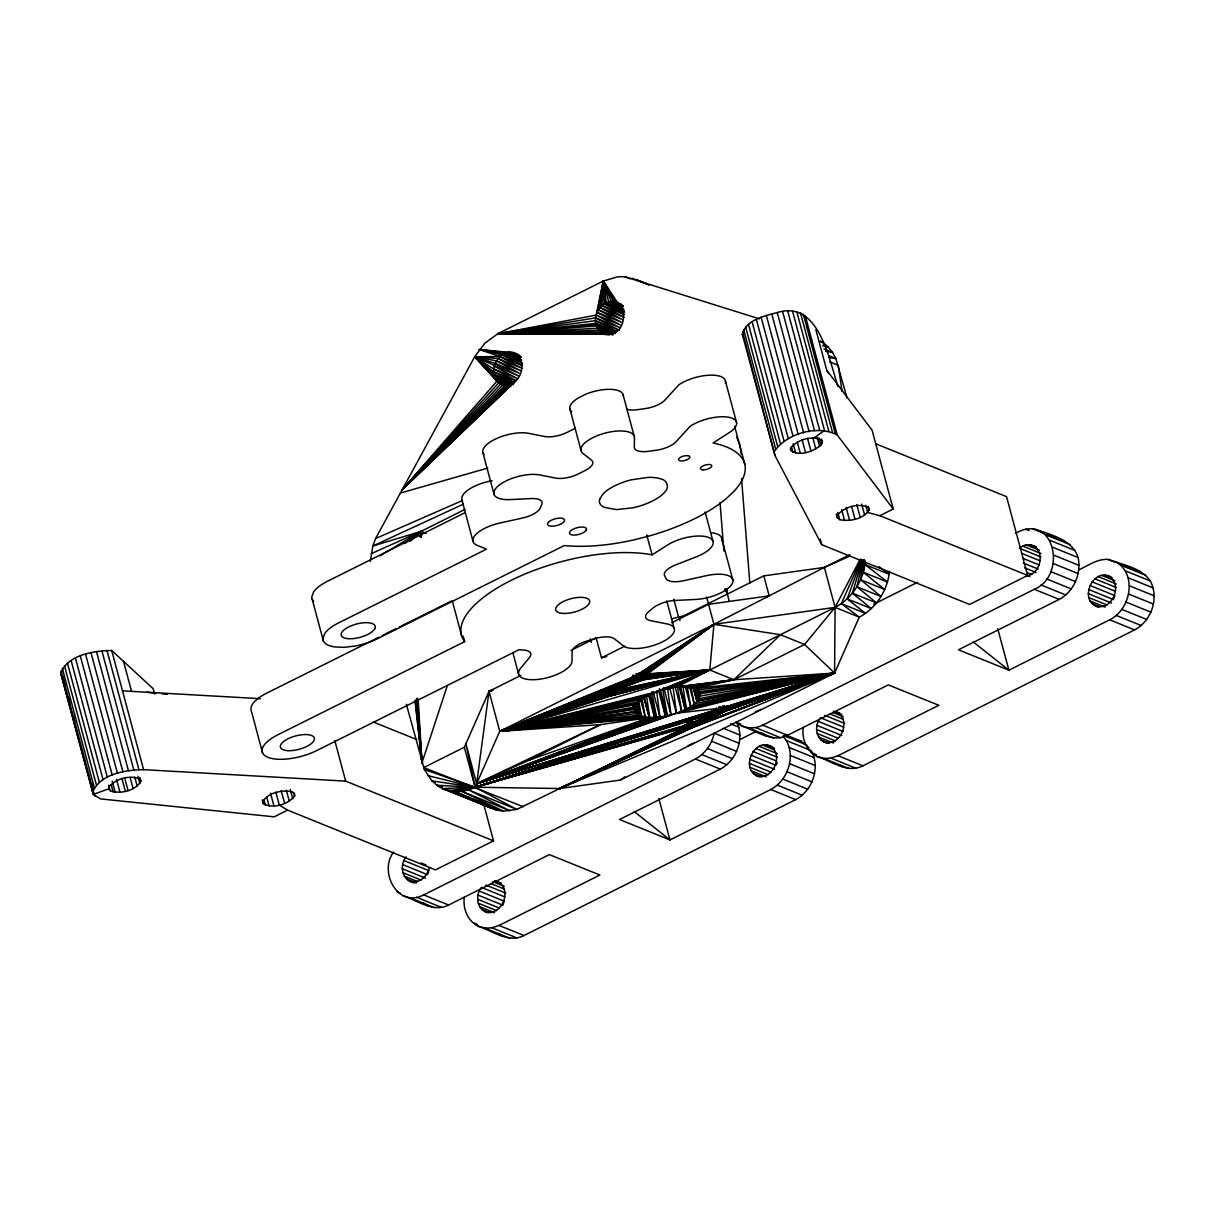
<?xml version="1.0" encoding="UTF-8"?>
<svg xmlns="http://www.w3.org/2000/svg" width="1215" height="1215" viewBox="0 0 1215 1215"><rect width="100%" height="100%" fill="white"/><g stroke="black" fill="none" stroke-linecap="round" stroke-linejoin="round"><path stroke-width="1.5" d="M406.357 704.26L424.384 769.505L431.933 780.911L436.914 785.255L475.095 787.229L559.796 788.52L620.394 780.06L834.583 673.064L835.085 607.379L824.377 567.405L849.801 554.708M370.378 561.482L372.838 546.021L420.998 531.395L420.937 537.045L420.998 531.395L465.102 509.358M420.891 536.939L420.998 531.395L426.176 533.476M294.592 796.144L294.653 793.866L292.177 791.8C282.032 789.735 268.697 792.317 262.789 801.46L263.184 803.616C272.965 809.16 287.712 804.603 294.592 796.144L293.62 792.484M649.053 675.646C646.016 670.558 635.005 674.067 632.696 678.988C636.432 683.559 646.137 680.142 649.053 675.646L709.788 669.997L835.085 607.379C852.125 598.539 863.485 580.406 865.338 561.467M442.108 787.077L436.914 785.255C447.97 793.258 463.143 793.274 475.095 787.229L476.629 783.736L676.466 713.175C685.67 709.332 703.303 703.212 698.883 690.196L699.87 693.826L834.583 673.064L859.248 617.144C876.273 608.305 887.649 590.171 889.486 571.217M604.751 691.122C588.349 708.163 641.095 684.136 604.751 691.122L499.745 731.308L476.629 783.736L717.579 710C720.799 705.292 733.42 708.239 723.882 711.899L695.876 724.99L692.839 727.496L559.796 788.52L516.815 809.403L503.45 811.149L496.965 810.192L442.533 788.535L475.095 787.229L685.032 727.572L686.779 728.514L691.077 728.119L691.973 727.831L690.636 722.333M722.53 706.401L723.882 711.899L695.876 724.99C693.932 721.604 685.837 723.912 685.032 727.572L559.796 788.52L834.583 673.064L804.558 644.466L780.425 634.716L713.934 624.313L499.745 731.308L489.022 691.32L520.825 675.434M837.272 517.605L837.317 515.327C844.197 506.883 858.959 502.311 868.725 507.87L869.135 510.027C863.227 519.169 849.877 521.751 839.732 519.671L837.272 517.605L836.284 513.945M864.442 559.842L863.303 572.265L887.451 582.015L865.05 564.565L865.126 561.148M420.83 536.984L420.998 531.395L371.091 553.721M420.755 537.045L420.998 531.395L379.87 555.832M504.012 385.535C481.489 379.369 499.441 341.202 518.851 355.16M606.103 334.55C597.583 332.713 593.71 322.901 596.17 315.11L603.323 281.029L617.782 276.762L625.011 276.762L759.345 318.831M617.858 303.112L603.323 281.029L599.997 307.532L624.13 317.282L601.896 305.497C626.348 287.013 632.605 334.808 607.181 334.307L497.907 333.685L596.17 315.11L598.388 309.84L601.896 305.497L603.323 281.029L497.907 333.685L484.846 343.177L474.685 356.77L375.572 538.564L372.838 546.021L463.568 504.058M420.663 536.969L420.998 531.395L404.732 543.591M876.091 443.915L1006.552 496.646L1027.662 575.439L969.585 604.447L821.735 544.7L775.033 455.64L742.35 334.383C745.843 319.773 764.615 315.976 777.22 312.544C818.773 299.665 829.01 359.427 837.97 386.522M742.532 332.06L775.033 455.64M420.557 536.924L420.998 531.395L410.138 541.389M414.391 882.941C402.271 881.027 398.915 865.642 406.038 856.894M464.373 896.883C462.566 908.243 467.562 921.016 478.209 926.27C492.743 930.766 508.341 943.63 523.984 935.52L795.658 799.622C812.531 790.722 820.535 767.667 811.301 750.642L786.378 740.543L783.007 736.32M488.081 912.784C476.872 910.263 474.898 895.485 481.383 887.406L504.65 896.837M860.22 559.173L835.085 607.379L804.558 644.466L733.921 679.747L677.074 686.961L733.921 679.747L834.583 673.064L665.456 716.197L649.706 717.64L638.391 715.179L634.792 711.625L634.898 706.993L638.695 701.799L645.742 696.666L660.641 690.287L677.074 686.961L709.788 669.997L713.934 624.313L706.629 597.051M786.378 740.543C795.612 757.553 787.609 780.622 770.75 789.507L669.966 839.929L619.513 819.518L720.298 769.11C736.503 760.529 744.841 738.629 736.655 721.877M759.755 776.886C738.34 771.373 754.151 735.09 772.861 747.21M803.312 727.178C801.505 738.538 806.502 751.295 817.148 756.55C831.683 761.061 847.28 773.909 862.923 765.799L1134.597 629.902C1151.471 621.017 1159.475 597.947 1150.241 580.937C1140.915 567.42 1122.766 564.96 1108.353 559.462C1097.525 558.551 1088.443 565.491 1079.057 569.729M827.02 743.064C816.434 740.725 813.807 726.95 819.624 718.916M740.998 724.186L736.017 722.15C743.261 728.727 754.075 729.44 762.656 725.173L1034.33 589.29C1067.681 575.454 1054.742 511.135 1015.436 533.355M1115.036 561.315C1137.772 573.556 1130.907 609.535 1109.69 619.802L1008.906 670.209L958.453 649.797L1059.237 599.39C1071.539 592.829 1078.92 579.115 1078.89 565.324C1079.619 543.637 1056.412 536.164 1039.676 530.803M1098.694 607.166C1077.28 601.653 1093.09 565.37 1111.801 577.49M420.436 537.045L420.998 531.395L421.985 535.025M420.314 537.045L420.998 531.395M718.111 709.575L476.629 783.736L489.022 691.32L492.515 689.892L489.022 691.32L464.373 747.24L475.095 787.229L516.815 809.403L468.504 789.872L510.118 810.876L461.806 791.345L717.533 712.233L722.971 712.187L722.075 708.527M483.692 804.224L493.518 840.871L435.441 869.879L287.591 810.132L274.195 816.829L100.45 798.908L93.297 794.413L60.75 673.125C68.131 654.551 93.783 650.845 111.689 650.496L153.12 688.632L154.533 693.902M92.674 792.286C100.055 773.712 125.707 770.006 143.613 769.657L345.668 781.124L493.518 840.871M862.984 559.918L856.894 586.754L881.042 596.504L860.554 579.722L863.713 559.963M621.852 305.193L613.484 301.487L603.323 281.029L597.097 312.392L621.23 322.142L598.388 309.84L603.323 281.029L615.762 302.079L620.804 304.19M108.788 788.808L109.304 786.454C116.549 778.45 130.111 774.684 140.014 779.134L140.879 781.184C135.442 790.935 120.3 794.443 110.109 790.707L108.788 788.808L93.297 794.413L60.75 673.125M718.521 709.013L719.417 712.643L695.436 723.958L718.673 712.582L717.701 708.937L718.673 712.582L694.98 723.73L717.776 712.339L716.774 708.694L717.776 712.339L694.418 723.548L717.533 712.233L717.579 710L475.095 787.229L455.124 791.618L496.965 810.192L448.654 790.676L475.095 787.229L684.971 727.208M861.511 559.826L847.174 598.843L871.322 608.609L852.398 593.178L862.301 559.75M429.29 867.586C427.726 876.304 418.476 884.672 409.409 880.921M393.569 852.079C378.397 872.097 397.988 908.577 423.716 894.893L695.39 759.01C705.201 753.756 711.853 743.96 714.268 733.207L739.191 743.307M1113.958 598.236L1114.808 595.547L1089.885 585.448M447.333 685.518L422.015 762.731L421.483 758.995M636.66 675.176L713.934 624.313L835.085 607.379L859.248 617.144L841.357 603.627L860.903 559.401M774.456 451.221C787.107 433.178 817.498 424.703 837.211 434.94L893.207 508.994L879.812 515.692L867.723 512.517L865.748 505.197M820.96 445.191L822.388 442.685L821.978 440.529C812.243 434.955 797.45 439.587 790.57 448.001L790.509 450.264C799.394 456.931 813.139 451.479 820.96 445.191L819.001 437.856M777.281 762.838L775.869 765.268L750.946 755.168M518.729 355.175L513.672 353.064C525.29 358.015 523.589 375.389 514.477 382.057L402.271 489.615L496.859 381.237L510.832 386.005M514.477 382.057L402.271 489.615L498.59 382.892L507.202 386.005M509.905 384.578L402.271 489.615L500.565 384.137L505.091 385.307L512.259 383.53M507.506 385.17L402.271 489.615L502.767 384.958M402.271 489.615L505.091 385.307M780.425 634.716L733.921 679.747L694.509 688.525L682.207 686.703M646.851 673.475L713.934 624.313L824.377 567.405L850.029 556.014M620.394 780.06L624.996 776.75M645.818 673.323L713.934 624.313L637.905 674.644M644.649 673.277L713.934 624.313L639.242 674.188M813.761 438.053L824.514 430.535L792.59 311.389M643.358 673.353L713.934 624.313L647.716 673.733L709.788 669.997L733.921 679.747L691.062 687.493M642.006 673.52L713.934 624.313L640.609 673.809M693.689 743.14L687.963 745.813M760.955 709.302L755.244 711.975M1020.509 547.525C1025.05 543.652 1031.489 544.274 1036.441 546.978M823.709 741.712C840.097 748.045 852.186 720.1 836.816 712.051L840.127 713.387M652.091 554.86L667.612 544.973A27.565 10.814 -15 0 1 708.801 537.531A27.565 10.814 -15 0 1 696.514 556.728L675.434 565.005A18.377 7.214 -15 0 0 664.347 574.892A114.301 44.849 -15 0 0 666.017 578.401A18.377 7.214 -15 0 0 683.574 580.74L706.31 575.682A27.565 10.814 -15 0 1 732.402 583.215A27.565 10.814 -15 0 1 695.77 599.435L674.811 600.453A18.377 7.214 -15 0 0 652.744 608.305A114.301 44.849 -15 0 0 647.504 612.77A18.377 7.214 -15 0 0 650.708 620.668L668.599 624.252A27.565 10.814 -15 0 1 662.433 641.885A27.565 10.814 -15 0 1 624.1 646.441L614.35 638.786A18.377 7.214 -15 0 0 596.58 638.164A114.301 44.849 -15 0 0 584.491 641.839A18.377 7.214 -15 0 0 572.128 651.65L572.022 661.127A27.565 10.814 -15 0 1 539.87 679.185A27.565 10.814 -15 0 1 520.597 668.265L529.451 657.573A18.377 7.214 -15 0 0 522.496 649.949L518.911 649.767L316.811 750.521A36.344 14.261 -15 0 1 267.892 757.309A36.344 14.261 -15 0 1 277.931 734.726L464.662 641.642A115.106 45.168 -15 0 1 516.982 577.55A115.106 45.168 -15 0 1 652.091 554.86L646.76 534.965M571.02 650.359L596.125 637.829L601.486 657.816L606.771 656.48M824.377 567.405L763.795 575.864L683.939 615.762L671.804 618.815M601.486 657.816L624.905 646.107M671.758 622.703L708.573 604.326L769.156 595.851L763.795 575.864M464.373 747.24L423.716 767.561L523.346 806.73M765.83 597.507L769.156 595.851M685.047 726.798L475.095 787.229L465.922 743.747L476.629 783.736L529.77 759.907L600.423 724.626L649.281 717.609L644.132 697.607M873.707 604.25L917.568 582.304M740.117 739.449L755.229 731.886M741.803 726.038C756.322 730.534 771.92 743.398 787.563 735.288L888.302 684.911L938.831 705.292L838.016 755.7L830.938 758.114L823.831 758.418L817.148 756.55M402.864 895.744C417.383 900.254 432.98 913.118 448.624 905.008L549.362 854.616L599.891 875.013L499.076 925.42L491.999 927.835L484.891 928.123L478.209 926.27M465.208 512.608L327.61 581.21A36.359 14.261 -15 0 0 313.607 591.902L311.739 597.081A36.359 14.261 -15 0 0 313.698 601.41M378.822 637.268L266.784 693.112A36.344 14.261 -15 0 0 251.429 711.291L262.577 752.905M382.209 635.567L395.801 628.808M399.188 627.107L451.813 600.878M695.876 724.99L722.044 712.4L720.586 706.948L722.044 712.4L695.876 724.611L720.237 712.643L718.9 707.176M694.98 723.73L718.05 712.446L717.123 708.816L718.05 712.446M685.26 727.891L559.796 788.52L691.077 728.119L689.74 722.621M718.764 709.15L476.629 783.736L600.423 724.626L499.745 731.308L634.549 676.406M695.876 724.611L721.133 712.552L719.796 707.084L721.133 712.552M686.141 728.377L685.169 724.732L686.141 728.377L559.796 788.52L690.15 728.332L688.814 722.849L690.15 728.332M685.868 724.884L686.779 728.514L559.796 788.52L689.224 728.484L687.887 723.016M693.719 723.457L717.533 712.233L716.531 708.573M686.627 724.945L687.523 728.575L559.796 788.52L685.64 728.165L684.622 724.505L685.868 728.286L559.796 788.52L688.343 728.575L687.007 723.107M671.637 687.675L709.788 669.997L648.385 674.097M692.93 723.426L717.533 712.233L689.33 724.019M692.079 723.472L717.533 712.233L690.257 723.776M375.572 538.564L461.989 500.717M667.096 688.601L709.788 669.997L648.84 674.538M666.093 688.799L709.788 669.997L649.053 675.069M691.183 723.578L717.533 712.233M660.641 690.287L709.788 669.997L648.795 676.269L647.823 672.639M492.576 689.968L489.022 691.32L492.683 690.393M633.774 677.059L499.745 731.308L649.281 717.609L643.92 697.592M647.352 673.292L648.324 676.922L709.788 669.997L655.234 692.155L499.745 731.308L645.271 717.245L641.915 697.41M633.182 677.712L499.745 731.308L641.459 716.425L638.498 699.612M633.121 675.282L634.458 680.719L611.464 689.285L633.683 680.4L632.711 676.77M632.818 678.35L499.745 731.308L639.819 715.848L636.933 703.288M632.696 678.988L499.745 731.308L638.391 715.179L635.46 704.26M607.333 690.12L633.136 680.005L632.165 676.482M632.787 679.519L499.745 731.308L636.144 713.569L634.2 706.28M637.389 673.566L639.075 680.886L614.957 689.421L636.523 681.023L635.217 675.57M611.464 689.285L634.048 680.567L633.076 676.937M610.097 689.467L633.683 680.4L632.711 676.892M692.17 721.664L693.644 727.117L834.583 673.064L694.509 688.525L697.167 689.968L699.87 693.826M719.508 708.755L476.629 783.736L649.281 717.609L529.77 759.907M667.567 687.66L671.014 714.86L476.629 783.736L649.706 717.64L646.547 695.785M693.37 723.077L694.342 726.722L834.583 673.064L697.167 689.968M603.627 691.715L499.745 731.308L634.929 711.808L633.395 705.763M693.947 722.652L694.934 726.281L834.583 673.064L698.974 691.745M602.655 692.337L499.745 731.308L634.792 711.625L633.395 706.34M640.153 672.973L641.854 680.324L615.823 689.68L639.075 680.886L637.131 673.611M695.39 725.841L834.583 673.064L699.308 692.535M698.352 690.697L699.81 696.149L834.583 673.064L695.709 725.416L723.882 711.899L722.424 706.447M489.022 691.32L492.622 690.105M633.683 680.4L499.745 731.308L634.382 709.408L633.455 705.854M601.865 692.99L499.745 731.308L634.564 708.573M601.288 693.644L499.745 731.308L634.898 706.993M662.828 689.71L667.293 715.756L476.629 783.736L654.642 717.594L649.387 693.841M614.957 689.421L637.678 681.007L635.992 673.718M659.396 688.601L665.456 716.197L476.629 783.736L656.48 717.427L651.863 691.745M600.924 694.297L499.745 731.308L636.356 704.427M615.823 689.68L640.457 680.658L638.756 673.323M476.629 783.736L659.942 717.108L656.632 691.046M600.787 694.919L499.745 731.308L637.131 703.561M600.893 695.451L499.745 731.308L638.695 701.799M724.079 705.733L725.537 711.185L834.583 673.064L698.822 698.655L695.891 687.736M601.228 695.937L499.745 731.308L641.854 699.187M725.264 707.145L726.236 710.775L834.583 673.064L697.258 700.782L693.355 686.232M725.856 706.72L726.828 710.35L834.583 673.064L696.909 701.252L693.006 686.703M601.789 696.332L600.802 692.823L601.789 696.332L499.745 731.308L645.742 696.666M1026.903 576.092C1040.086 573.526 1045.735 552.491 1033.115 545.641M727.284 709.909L726.342 706.234L727.284 709.909L834.583 673.064L694.19 703.85L689.786 687.477M727.603 709.484L726.646 705.809L727.603 709.484L834.583 673.064L690.621 706.462L685.26 686.445M601.228 691.229L602.564 696.651L499.745 731.308L649.114 694.889M727.77 709.059L834.583 673.064L686.414 708.922L680.066 685.26M727.785 708.679L834.583 673.064L685.214 709.484L678.881 685.822M602.2 691.411L603.506 696.848L499.745 731.308L650.238 694.297M727.633 708.33L834.583 673.064L681.645 711.185L675.312 687.523M603.323 691.502L604.614 696.954L499.745 731.308L709.788 669.997L647.625 677.575L646.167 672.123M727.329 708.026L834.583 673.064L723.077 707.646M604.569 691.472L605.86 696.939L499.745 731.308L602.154 696.499L600.742 691.077L602.154 696.499L601.136 692.854M726.889 707.798L834.583 673.064L723.973 707.525M605.48 689.513L607.181 696.818L499.745 731.308L608.563 696.59L606.862 689.254M726.312 707.616L834.583 673.064L724.839 707.479M725.628 707.51L834.583 673.064M435.395 782.308L431.933 780.911L475.095 787.229L717.199 710.441M427.726 775.61L475.095 787.229L716.956 710.866M424.384 769.505L475.095 787.229L716.865 711.276M685.29 726.373L475.095 787.229L716.941 711.641M685.685 725.932L475.095 787.229L717.154 711.96L716.182 708.33M686.217 725.507L475.095 787.229L687.614 724.687M475.095 787.229L686.855 725.082M400.403 493.047L487.762 468.079M609.368 688.571L611.312 695.831L709.788 669.997L646.745 678.228L645.287 672.776M610.659 688.07L612.603 695.329L709.788 669.997L645.697 678.836L644.239 673.383M611.844 687.508L613.788 694.767L709.788 669.997L644.512 679.398L642.553 672.138M613.393 688.708L614.851 694.16L709.788 669.997L643.206 679.899L641.262 672.639M614.274 688.055L615.732 693.507L709.788 669.997L616.491 690.029L641.854 680.324L639.895 673.049M614.957 687.401L616.415 692.854L709.788 669.997L616.931 690.485M617.159 691.001L709.788 669.997L616.901 692.201L615.99 688.677M617.144 691.578L709.788 669.997M492.166 480.669L488.658 481.444A27.565 10.814 -15 0 0 462.535 501.188M597.097 312.392L620.303 324.861L596.17 315.11L619.756 327.64L595.623 317.89L497.907 333.685L607.181 334.307M686.915 686.87L733.921 679.747L685.154 686.809M595.623 317.89L619.635 330.419L595.502 320.669L497.907 333.685L602.655 333.153L604.842 333.958M669.632 687.705L676.466 713.175L721.224 708.087M616.461 331.741L595.775 323.372L497.907 333.685L600.666 331.908L609.277 335.021M615.109 332.606L596.459 325.924L497.907 333.685L598.934 330.237L612.922 335.006M613.499 333.381L597.522 328.232L497.907 333.685L596.079 324.678L615.033 332.333M122.502 690.864L260.299 698.671M521.098 357.256L509.024 352.365L479.318 349.54L499.821 356.496L522.055 368.267L497.922 358.516L474.685 356.77L496.859 381.237L507.202 385.413M146.909 692.246L156.249 693.188M161.853 693.765L167.457 694.327M522.617 363.179L501.932 354.826L479.318 349.54L506.609 352.73L520.4 358.303M828.63 357.544L835.874 358.547L847.083 398.216M479.318 349.54L504.225 353.565L521.463 360.521M825.608 351.211L832.533 352.426L835.874 358.547L828.979 355.752M497.922 358.516L520.43 370.59L496.297 360.84L474.685 356.77L495.447 379.217L510.953 385.489M822.889 345.911L828.326 347.125L832.533 352.426L823.922 348.948M1059.586 539.506L1064.598 540.903M1134.947 570.032L1139.959 571.414M1095.368 605.814C1111.771 612.132 1123.86 584.187 1108.475 576.153M796.007 739.738L801.019 741.135L809.053 747.832M756.429 775.534C772.831 781.852 784.92 753.908 769.535 745.858M501.188 883.108L494.535 880.829L501.172 883.533M484.77 911.432C501.157 917.75 513.246 889.805 497.877 881.756M834.128 741.287L834.948 741.53M495.447 379.217L511.409 384.38M496.297 360.84L519.139 373.142L495.006 363.391L474.685 356.77L494.383 376.908L513.337 384.578M494.383 376.908L513.034 383.591M442.533 788.535L478.391 802.173M602.655 333.153L606.057 334.459M500.565 384.137L503.982 385.459M819.897 341.4L823.345 342.797L828.326 347.125L823.163 345.045M636.736 279.723L647.079 283.915M631.967 278.205L649.205 285.176M625.011 276.762L630.19 278.858M829.648 361.842L838.274 365.32L842.071 391.352M615.762 302.079L620.926 304.16M613.484 301.487L622.11 304.98M619.726 304.57L623.173 305.967M624.464 314.442L604.022 303.841L603.323 281.029L611.115 301.381L623.173 306.256M623.158 311.404L604.842 303.385L603.323 281.029L608.7 301.745L622.49 307.319M603.323 281.029L606.315 302.565L623.538 309.536M604.842 303.385L623.796 311.04M604.022 303.841L624.707 312.194M601.896 305.497L624.313 314.564M598.388 309.84L622.52 319.606L599.997 307.532M596.459 325.924L615.428 333.578M597.522 328.232L613.043 334.505M598.934 330.237L609.277 334.429M600.666 331.908L607.561 334.687M1032.993 528.95L1042.971 532.99M1046.282 534.327L1057.916 539.05M1108.353 559.462L1115.005 562.15M1118.332 563.502L1133.276 569.562M1045.462 534.676L1070.369 544.776M1120.822 565.188L1145.745 575.303M1025.885 529.239L1029.196 530.591M1049.957 540.311L1074.865 550.41M1125.318 570.822L1150.241 580.937M1128.219 577.839L1153.141 587.938M1052.858 547.327L1077.781 557.427M1029.788 544.715L1036.425 547.403M1105.149 575.227L1111.786 577.915M1053.967 555.225L1078.89 565.324M1129.327 585.736L1154.25 595.851M1026.219 544.852L1039.508 550.243M1101.58 575.363L1114.869 580.755M1022.696 546.067L1040.966 553.478M1098.056 576.578L1116.327 583.99M1094.776 578.765L1116.372 587.528M1019.415 548.254L1041.012 557.017M1053.208 563.487L1078.13 573.586M1128.568 593.998L1153.491 604.113M1021.618 553.311L1039.888 560.707M1091.996 581.803L1115.249 591.234M1022.833 558.308L1039.448 565.036M520.02 355.965L511.409 352.487L519.777 356.192M517.636 355.555L521.083 356.952M1126.001 602.063L1150.924 612.163M1050.641 571.551L1075.564 581.651M1023.212 563.001L1038.157 569.06M1088.61 589.472L1113.532 599.587M1088.23 593.603L1111.482 603.035M1024.488 567.815L1036.122 572.523M522.222 365.548L499.821 356.496L474.685 356.77L493.989 375.663L512.958 383.333M1121.794 609.368L1146.702 619.468M1046.434 578.856L1071.341 588.956M1088.777 597.552L1107.062 604.979M1026.705 572.432L1031.687 574.452M1026.508 575.272L1029.819 576.609M1090.235 601.061L1105.179 607.135M879.812 515.692L1027.662 575.439M1092.482 603.885L1099.135 606.574M1040.86 584.901L1065.783 595.001M1116.221 615.413L1141.143 625.512M513.231 383.211L493.7 374.372L474.685 356.77L518.213 375.845L495.006 363.391M514.583 382.467L493.411 371.668L474.685 356.77L493.548 368.874L517.681 378.64L494.08 366.095M1109.69 619.802L1134.597 629.902M1034.33 589.29L1059.237 599.39M493.411 371.668L515.828 380.72M493.7 374.372L514.385 382.725M498.59 382.892L505.486 385.671M865.05 564.565L889.198 574.315L878.946 566.661M860.554 579.722L884.717 589.472L863.303 572.265M852.398 593.178L876.547 602.944L856.894 586.754M841.357 603.627L865.505 613.393L847.174 598.843M833.475 711.124L841.782 714.481M833.232 712.613L843.21 716.653M829.693 713.828L842.997 719.219M824.772 715.346L844.698 723.426M820.322 717.701L843.59 727.132M818.211 721.346L843.134 731.46M816.936 725.37L841.858 735.485M816.556 729.501L838.153 738.264M817.103 733.465L835.388 740.877M818.561 736.958L833.52 743.033M820.808 739.783L829.116 743.155M838.016 755.7L862.923 765.799M786.059 735.075L801.019 741.135M783.538 735.576L806.806 745.008M830.938 758.114L855.861 768.229M811.362 752.677L816.343 754.697M823.831 758.418L848.738 768.518M730.534 723.776L738.841 727.147M789.279 747.544L814.202 757.659M766.209 744.932L774.517 748.303M790.388 755.457L815.311 765.556M723.335 728.317L739.95 735.045M762.64 745.084L774.274 749.807M759.117 746.299L777.387 753.71M755.836 748.486L777.433 757.249M789.628 763.719L814.551 773.818M753.057 751.508L776.309 760.939M711.701 741.271L736.624 751.371M787.062 771.768L811.985 781.883M749.67 759.193L774.593 769.292M749.291 763.324L770.887 772.087M707.495 748.562L732.402 758.676M782.855 779.073L807.762 789.188M749.837 767.273L768.123 774.684M751.295 770.781L766.24 776.841M753.543 773.606L761.851 776.962M777.281 785.133L802.204 795.233M701.921 754.621L726.843 764.721M695.39 759.01L720.298 769.11M770.75 789.507L795.658 799.622M373.263 721.999L416.745 739.571M455.124 791.618L503.45 811.149L461.806 791.345M436.914 785.255L442.093 787.335M448.988 790.13L454.167 792.226M461.077 795.005L466.241 797.101M473.151 799.895L478.33 801.976M492.637 881.65L504.271 886.373M490.754 883.533L504.058 888.924M485.833 885.052L505.759 893.147M479.272 891.066L504.195 901.166L502.919 905.205L477.996 895.091M477.617 899.222L499.213 907.985M478.163 903.17L496.449 910.582M479.621 906.679L494.581 912.738M481.869 909.503L490.177 912.86M499.076 925.42L523.984 935.52M491.999 927.835L516.922 937.95M474.093 923.066L477.404 924.418M484.891 928.123L509.799 938.238M762.656 725.173L787.563 735.288M755.593 727.603L780.501 737.718M748.47 727.891L773.378 738.006M420.982 862.954L425.964 864.974M403.927 860.539L428.834 870.654L427.543 874.678L402.636 864.564M402.256 868.695L425.508 878.141M402.818 872.659L421.089 880.07M404.276 876.152L417.55 881.558M406.524 878.977L416.487 883.016M423.716 894.893L448.624 905.008M416.654 897.308L441.561 907.423M397.077 891.871L400.388 893.222M409.531 897.612L434.438 907.726M448.654 790.676L490.845 808.051L485.225 804.77M595.775 323.372L615.322 332.211M611.115 301.381L622.809 306.833M606.315 302.565L624.115 310.873M509.024 352.365L520.719 357.817M608.7 301.745L623.751 309.066M506.609 352.73L521.675 360.065M504.225 353.565L521.038 362.04M595.502 320.669L616.658 331.467M501.932 354.826L522.374 365.426M493.548 368.874L515.95 380.584M820.535 341.157L823.345 342.797M287.591 810.132L279.313 805.059L275.866 792.226M839.17 764.721L842.071 766.665M762.367 733.237L766.711 736.153M498.788 933.469L503.131 936.385M423.428 902.958L427.771 905.858M973.23 641.915L1008.906 670.209L997.758 628.793M634.291 811.635L669.966 839.929L658.819 798.513M61.373 675.251L62.907 677.104M815.903 329.827L826.716 370.18L872.097 430.201L893.207 508.994M724.58 589.108L727.345 594.074L729.289 601.334M826.716 370.18L828.478 373.537M736.655 437.157L739.965 445.176L741.241 454.228M742.35 334.383L743.109 336.479M635.005 704.305L638.391 715.179M636.113 703.455L639.819 715.848L636.402 703.105M725.72 588.622L727.345 594.074L726.889 588.47M634.063 706.295L636.144 713.569M716.212 708.451L717.154 711.96M633.44 706.325L634.929 711.808M604.387 691.487L605.86 696.939M868.148 506.366L869.135 510.027M861.678 504.088L864.624 515.069M856.788 504.559L860.235 517.393M805.272 315.779L837.211 434.94M803.282 314.108L835.206 433.269M800.442 312.787L832.366 431.948M851.578 506.366L855.026 519.2M796.843 311.875L828.767 431.036M846.156 507.475L849.604 520.293M841.63 509.571L844.577 520.552M787.806 311.329L819.73 430.49M821.401 439.025L822.388 442.685M837.773 512.35L839.732 519.671M817.148 437.309L819.609 446.482M782.642 311.723L814.566 430.885M812.865 437.947L815.812 448.943M777.22 312.544L809.16 431.705M807.504 438.205L810.937 451.038M771.738 313.774L803.662 432.935M802.113 439.678L805.545 452.512M766.331 315.368L798.255 434.53M797.298 442.199L800.245 453.195M761.152 317.297L793.091 436.458M820.262 539.202L821.735 544.7M793.198 443.855L795.643 453.028M791.512 446.847L792.985 452.344M756.368 319.484L788.292 438.645M752.115 321.884L784.04 441.045M748.501 324.42L780.44 443.566M745.661 327.002L777.585 446.163M743.641 329.584L775.58 448.73M725.476 381.252L736.624 422.85M734.619 426.222L744.795 464.221M721.771 538.685L732.918 580.299M705.11 512.001L712.871 540.948M721.999 708.542L722.971 712.187M718.779 707.191L720.237 712.643L695.724 724.262L719.417 712.643L718.445 709.013M716.561 708.603L717.776 712.339M622.961 394.283L634.108 435.881M678.972 617.007L679.944 620.652M673.778 599.268L678.669 617.478M666.777 600.909L674.052 628.034M690.515 722.378L691.973 727.831M689.604 722.667L691.077 728.119M687.766 723.031L689.224 728.484M686.885 723.122L688.343 728.575M686.551 724.945L687.523 728.575M685.807 724.884L686.779 728.514M663.709 687.569L671.014 714.86M660.459 690.272L667.293 715.756M658.636 690.712L665.456 716.197M653.123 691.639L659.942 717.108M650.146 693.78L656.48 717.427M648.309 693.947L654.642 717.594M569.805 408.544L580.952 450.157M638.513 673.383L640.457 680.658M644.345 697.623L649.706 717.64M636.22 675.555L637.678 681.007M635.065 675.57L636.523 681.023L613.924 689.254L635.415 680.916L634.093 675.479M640.396 699.05L645.271 717.245M633.941 675.464L635.415 680.916L612.74 689.224L634.458 680.719L633 675.267M637.556 701.86L641.459 716.425M608.001 688.996L609.945 696.256L608.244 688.905M606.604 689.315L608.563 696.59M605.237 689.543L607.181 696.818M590.353 638.877L591.325 642.507M603.156 691.502L604.614 696.954M602.048 691.396L603.506 696.848M601.091 691.198L602.564 696.651M483.023 453.134L494.171 494.733M512.821 652.501L518.638 674.219M461.791 499.532L472.939 541.146M463.204 636.22L464.662 641.642M452.496 601.638L461.7 636.007M312.24 599.39L323.387 640.988M334.869 740.801L345.668 781.124M290.279 789.522L292.739 798.68M286.345 790.206L289.291 801.201M281.197 790.585L284.629 803.404M270.489 793.122L273.922 805.955M266.647 796.843L269.107 806.001M263.913 799.698L265.386 805.196M262.212 799.956L263.184 803.616M123.52 661.385L131.509 691.214M111.689 650.496L143.613 769.657M106.981 650.389L138.905 769.535M139.907 777.509L140.879 781.184M137.948 776.279L139.907 783.614M101.847 650.708L133.787 769.87M134.759 777.023L137.219 786.181M96.471 651.468L128.395 770.629M130.157 777.585L133.103 788.581M90.988 652.637L122.912 771.798M124.613 777.706L128.046 790.54M121.895 778.45L125.342 791.284M85.551 654.186L117.475 773.347M116.519 779.347L119.951 792.18M80.342 656.07L112.266 775.216M112.19 781.23L115.136 792.226M111.142 784.586L113.101 791.922M75.482 658.226L107.406 777.372M108.636 785.209L110.109 790.707M71.138 660.596L103.062 779.741M67.433 663.101L99.357 782.263M64.456 665.683L96.38 784.844M62.314 668.265L94.254 787.426M63.393 678.942L64.866 684.44M68.298 697.273L69.771 702.771M73.219 715.605L74.692 721.103M91.398 783.432L92.872 788.93M93.844 792.59L94.831 796.265M61.069 670.771L92.993 789.932M647.884 672.745L648.795 676.269M693.294 687.174L696.909 701.252M725.902 706.674L726.828 710.35M693.993 722.606L694.934 726.281M725.325 707.1L726.236 710.775M698.473 690.864L699.81 696.149M693.416 723.047L694.342 726.722M646.988 671.622L648.324 676.922M615.079 687.553L616.415 692.854M724.17 705.687L725.537 711.185M692.277 721.619L693.644 727.117M646.319 672.275L647.625 677.575M614.426 688.206L615.732 693.507M645.469 672.928L646.745 678.228M613.56 688.859L614.851 694.16M644.375 673.307L645.697 678.836M612.041 687.386L613.788 694.767M679.58 685.488L685.214 709.484M642.765 672.032L644.512 679.398M610.872 687.963L612.603 695.329M641.49 672.548L643.206 679.899M609.596 688.48L611.312 695.831M696.271 687.553L698.822 698.655M694.464 687.948L697.258 700.782M691.062 687.158L694.19 703.85M677.287 685.776L681.645 711.185M687.174 686.08L690.621 706.462M683.012 686.748L686.414 708.922M673.095 687.599L676.466 713.175M414.983 700.873L422.015 762.731L421.985 758.965M415.333 700.493L422.015 762.731L418.127 699.05M415.834 700.812L422.015 762.731L417.428 698.382M416.229 699.157L422.015 762.731L416.775 698.412M741.545 478.634L749.837 583.261M720.009 502.494L723.897 551.078M711.838 532.808A27.565 10.814 -15 0 1 721.619 540.599M484.132 454.699A27.565 10.814 -15 0 1 491.726 441.03L495.34 439.101A27.565 10.814 -15 0 1 528.51 433.315L544.472 436.474A18.377 7.214 -15 0 0 567.527 432.145A114.286 44.834 -15 0 0 575.409 428.166M571.764 411.748A27.565 10.814 -15 0 1 577.717 398.292L585.068 394.495A27.565 10.814 -15 0 1 623.31 396.06M626.454 409.182A18.377 7.214 -15 0 0 638.012 409.607A114.286 44.834 -15 0 0 647.352 408.255A18.377 7.214 -15 0 0 665.258 399.72L678.881 384.791A27.565 10.814 -15 0 1 709.818 375.177A27.565 10.814 -15 0 1 725.325 383.15M634.458 437.673L634.291 447.166A18.377 7.214 -15 0 0 646.456 451.54A114.286 44.834 -15 0 0 655.751 450.294A18.377 7.214 -15 0 0 676.406 441.318L690.029 426.389A27.565 10.814 -15 0 1 726.707 416.973A27.565 10.814 -15 0 1 731.612 431.036L713.099 442.989C723.912 445.404 735.561 449.094 742.335 458.48A115.106 45.168 -15 0 1 733.875 491.422L726.206 498.666A115.106 45.168 -15 0 1 650.83 535.526L635.567 539.506A115.106 45.168 -15 0 1 564.352 545.535L377.622 638.619A36.344 14.261 -15 0 1 355.418 645.97L344.149 647.337L334.383 646.896A36.344 14.261 -15 0 1 322.886 638.695L324.754 633.501A36.344 14.261 -15 0 1 338.757 622.809L486.547 549.134L477.267 545.368A27.565 10.814 -15 0 1 476.098 534.19A27.565 10.814 -15 0 1 499.805 523.042L522.556 518.015A18.377 7.214 -15 0 0 540.28 507.855A114.286 44.834 -15 0 0 541.632 504.817A18.377 7.214 -15 0 0 531.198 498.56L510.224 499.593A27.565 10.814 -15 0 1 502.873 482.644L506.488 480.715A27.565 10.814 -15 0 1 539.657 474.928L555.62 478.087A18.377 7.214 -15 0 0 576.274 474.883A114.286 44.834 -15 0 0 586.556 469.765A18.377 7.214 -15 0 0 591.523 460.196L582.911 453.362A27.565 10.814 -15 0 1 602.625 433.801A27.565 10.814 -15 0 1 634.458 437.673M599.694 499.092L599.375 501.567A35.129 13.775 -15 0 0 604.219 507.338L616.491 509.601L633.091 507.764A35.129 13.775 -15 0 0 664.969 491.862C669.632 487.564 667.217 480.153 661.127 478.983A35.129 13.775 -15 0 0 647.868 477.389L630.965 479.895A35.129 13.775 -15 0 0 603.187 493.746L599.694 499.092M374.828 628.55L373.947 629.902A17.557 6.895 -15 0 1 358 637.845L355.114 638.376A17.557 6.895 -15 0 1 345.257 638.24L343.572 637.647A17.557 6.895 -15 0 1 348.796 626.894A17.557 6.895 -15 0 1 372.018 623.462L373.506 624.161A17.557 6.895 -15 0 1 374.828 628.55M586.298 529.983L585.19 531.335A8.778 3.448 -15 0 1 574.376 535.086A8.778 3.448 -15 0 1 569.85 531.806L570.412 531.122A8.778 3.448 -15 0 1 577.353 527.659L578.796 527.34A8.778 3.448 -15 0 1 586.298 529.983M548.497 522.222L547.95 522.906A8.778 3.448 -15 0 0 548.117 525.229L548.755 525.624A8.778 3.448 -15 0 0 560.768 524.06A8.778 3.448 -15 0 0 562.985 518.532L562.044 518.289A8.778 3.448 -15 0 0 556.895 518.441L555.437 518.759A8.778 3.448 -15 0 0 548.497 522.222M688.024 455.671L687.447 455.61A5.847 2.293 -15 0 0 678.638 459.073A5.847 2.293 -15 0 0 685.427 460.318A5.847 2.293 -15 0 0 688.829 455.853L688.024 455.671M685.868 728.286L684.88 724.641L685.868 728.286M724.748 711.565L723.29 706.112L724.748 711.565M692.839 727.496L691.381 722.044L692.839 727.496M563.35 613.423A17.557 6.895 -15 0 0 589.685 601.957A17.557 6.895 -15 0 0 564.929 600.802A17.557 6.895 -15 0 0 563.35 613.423M288.061 750.657A17.557 6.895 -15 0 0 314.412 739.191A17.557 6.895 -15 0 0 289.656 738.021A17.557 6.895 -15 0 0 288.061 750.657M703.029 469.856A5.847 2.293 -15 0 0 711.808 466.028A5.847 2.293 -15 0 0 703.546 465.649A5.847 2.293 -15 0 0 703.029 469.856"/></g></svg>
